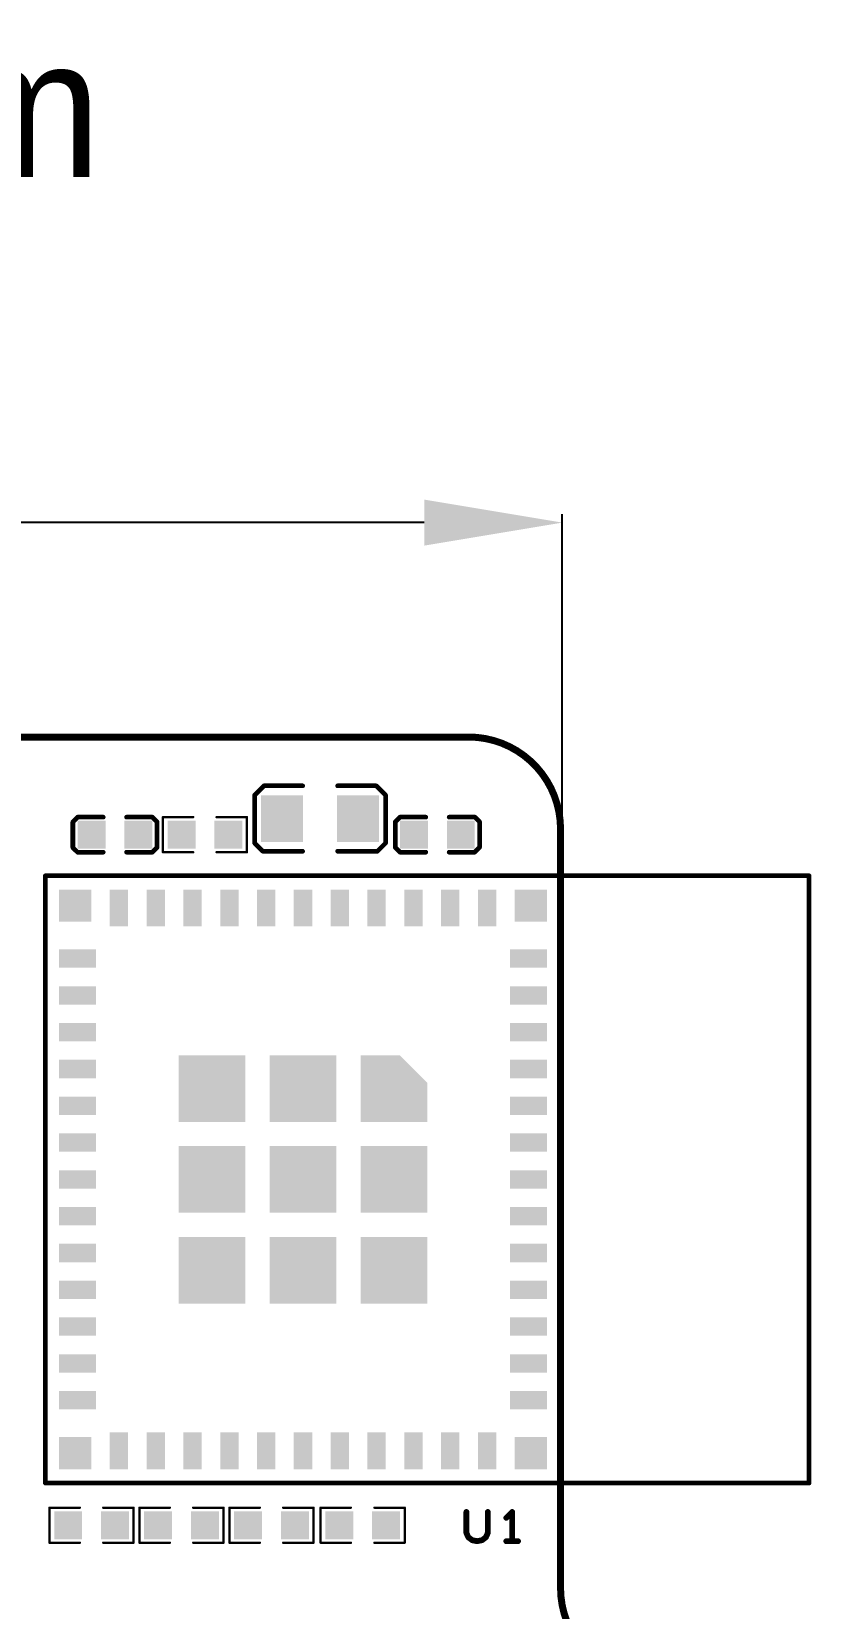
# Model space of a CAD drawing. Extents: x -11 to 101, y 2 to 100.
# Drawn here: x 72 to 88.95, y 65.56 to 99.84 of the extents above; entities that cross this region are included whole.
import ezdxf

# ---------------------------------------------------------------- set-up
doc = ezdxf.new("R2010")
doc.units = 0
doc.layers.get('0').update_dxf_attribs({"linetype": 'CONTINUOUS'})
doc.layers.get('DEFPOINTS').update_dxf_attribs({"linetype": 'CONTINUOUS'})
doc.layers.add('SILK_TOP_ART', color=251, linetype='CONTINUOUS')
doc.layers.add('SOLDER_TOP_ART', color=18, linetype='CONTINUOUS')
doc.dimstyles.get("Standard").update_dxf_attribs({"dimtxt": 3, "dimasz": 3, "dimexe": 0.18, "dimexo": 0, "dimgap": 1, "dimtad": 0, "dimtih": 1, "dimtoh": 1, "dimzin": 0, "dimcen": 0.09, "dimazin": 3, "dimtfac": 1, "dimtofl": 0, "dimtmove": 0, "dimatfit": 3})

# ---------------------------------------------------------------- blocks, each defined once
blk = doc.blocks.new('ROUND_219')
at = {"const_width": 0.0508}
blk.add_lwpolyline([(-0.0254, 0, 1), (0.0254, 0, 1)], format="xyb", close=True, dxfattribs=at)
blk = doc.blocks.new('ROUND_165')
at = {"const_width": 0.0635}
blk.add_lwpolyline([(-0.03175, 0, 1), (0.03175, 0, 1)], format="xyb", close=True, dxfattribs=at)
blk = doc.blocks.new('ROUND_218')
at = {"const_width": 0.0762}
blk.add_lwpolyline([(-0.0381, 0, 1), (0.0381, 0, 1)], format="xyb", close=True, dxfattribs=at)
blk = doc.blocks.new('ROUND_321')
at = {"const_width": 0.0254}
blk.add_lwpolyline([(-0.0127, 0, 1), (0.0127, 0, 1)], format="xyb", close=True, dxfattribs=at)
blk = doc.blocks.new('SQUARE_333')
blk.add_solid([(0.304, 0.304), (0.304, -0.304), (-0.304, 0.304), (-0.304, -0.304)])
blk = doc.blocks.new('RECTANGLE_332')
blk.add_solid([(0.4564, 0.5072), (0.4564, -0.5072), (-0.4564, 0.5072), (-0.4564, -0.5072)])
blk = doc.blocks.new('RECTANGLE_307')
blk.add_solid([(0.4, 0.2), (0.4, -0.2), (-0.4, 0.2), (-0.4, -0.2)])
blk = doc.blocks.new('RECTANGLE_308')
blk.add_solid([(0.2, 0.4), (0.2, -0.4), (-0.2, 0.4), (-0.2, -0.4)])
blk = doc.blocks.new('SQUARE_306')
blk.add_solid([(0.35, 0.35), (0.35, -0.35), (-0.35, 0.35), (-0.35, -0.35)])
blk = doc.blocks.new('*U167')
at = {"color": 0, "linetype": 'CONTINUOUS'}
blk.add_text('82.50', height=3, dxfattribs=at).set_placement((37.06, 87.687))
blk = doc.blocks.new('*D162')
at = {"color": 0, "linetype": 'CONTINUOUS'}
for p, q in [((1.038, 82.5), (1.038, 89.341)), ((4.038, 89.161), (36.229, 89.161)), ((80.538, 89.161), (48.347, 89.161)), ((83.538, 82.5), (83.538, 89.341))]:
    blk.add_line(p, q, dxfattribs=at)
for points in [[(4.038, 89.661), (4.038, 88.661), (1.038, 89.161)], [(80.538, 89.661), (80.538, 88.661), (83.538, 89.161)]]:
    blk.add_solid(points, dxfattribs=at)
at = {"layer": 'DEFPOINTS', "color": 0, "linetype": 'CONTINUOUS'}
for p in [(83.538, 89.161), (1.038, 82.5), (83.538, 82.5)]:
    blk.add_point(p, dxfattribs=at)
at = {"linetype": 'CONTINUOUS'}
blk.add_blockref('*U167', (0, 0), dxfattribs=at)

msp = doc.modelspace()

# ---------------------------------------------------------------- linework, layer by layer
at = {"layer": 'SILK_TOP_ART'}
for points, const_width in [([(81.5, 84.5), (35, 84.5)], 0.1524), ([(76.8526, 83.2358), (77.0558, 83.439)], 0.1016), ([(77.0558, 83.439), (77.894, 83.439)], 0.1016), ([(79.4942, 83.439), (78.656, 83.439)], 0.1016), ([(79.6974, 83.2358), (79.4942, 83.439)], 0.1016), ([(76.8526, 82.1944), (76.8526, 83.2358)], 0.1016), ([(79.6974, 82.1944), (79.6974, 83.2358)], 0.1016), ([(72.9002, 82.6531), (73.0051, 82.758)], 0.1016), ([(72.9002, 82.0973), (72.9002, 82.6531)], 0.1016), ([(73.0051, 82.758), (73.5606, 82.758)], 0.1016), ([(74.6274, 82.758), (74.0686, 82.758)], 0.1016), ([(74.729, 82.6564), (74.6274, 82.758)], 0.1016), ([(74.729, 82.0976), (74.729, 82.6564)], 0.1016), ([(74.856, 82.758), (74.856, 81.996)], 0.0508), ([(75.5164, 82.758), (74.856, 82.758)], 0.0508), ([(76.0244, 82.758), (76.6848, 82.758)], 0.0508), ([(76.6848, 82.758), (76.6848, 81.996)], 0.0508), ([(80.0122, 82.758), (79.9106, 82.6564)], 0.1016), ([(79.9106, 82.6564), (79.9106, 82.0976)], 0.1016), ([(80.571, 82.758), (80.0122, 82.758)], 0.1016), ([(81.079, 82.758), (81.6378, 82.758)], 0.1016), ([(81.6378, 82.758), (81.7394, 82.6567)], 0.1016), ([(81.7394, 82.6567), (81.7394, 82.1009)], 0.1016), ([(83.5, 66), (83.5, 82.5)], 0.1524), ([(73.0018, 81.996), (72.9002, 82.0973)], 0.1016), ([(73.5606, 81.996), (73.0018, 81.996)], 0.1016), ([(74.0686, 81.996), (74.6274, 81.996)], 0.1016), ([(74.6274, 81.996), (74.729, 82.0976)], 0.1016), ([(74.856, 81.996), (75.5164, 81.996)], 0.0508), ([(76.6848, 81.996), (76.0244, 81.996)], 0.0508), ([(77.0304, 82.0166), (76.8526, 82.1944)], 0.1016), ([(77.894, 82.0166), (77.0304, 82.0166)], 0.1016), ([(78.656, 82.0166), (79.5196, 82.0166)], 0.1016), ([(79.5196, 82.0166), (79.6974, 82.1944)], 0.1016), ([(79.9106, 82.0976), (80.0122, 81.996)], 0.1016), ([(80.0122, 81.996), (80.571, 81.996)], 0.1016), ([(81.6345, 81.996), (81.079, 81.996)], 0.1016), ([(81.7394, 82.1009), (81.6345, 81.996)], 0.1016), ([(72.3025, 68.2831), (72.3025, 81.4832)], 0.1016), ([(72.3025, 81.4832), (83.5024, 81.4832)], 0.1016), ([(83.5024, 81.4832), (83.5024, 68.2831)], 0.1016), ([(83.5024, 68.2831), (83.5039, 81.4832)], 0.1016), ([(83.5039, 81.4832), (88.9024, 81.4832)], 0.1016), ([(88.9024, 81.4832), (88.9024, 68.2831)], 0.1016), ([(83.5024, 68.2831), (72.3025, 68.2831)], 0.1016), ([(88.9024, 68.2831), (83.5024, 68.2831)], 0.1016), ([(72.3922, 67.7466), (72.3922, 66.9846)], 0.0508), ([(73.0526, 67.7466), (72.3922, 67.7466)], 0.0508), ([(73.5606, 67.7466), (74.221, 67.7466)], 0.0508), ([(74.221, 67.7466), (74.221, 66.9846)], 0.0508), ([(74.348, 67.7466), (75.0084, 67.7466)], 0.0508), ([(74.348, 66.9846), (74.348, 67.7466)], 0.0508), ([(76.1768, 67.7466), (75.5164, 67.7466)], 0.0508), ([(76.1768, 66.9846), (76.1768, 67.7466)], 0.0508), ([(76.3038, 67.7466), (76.9642, 67.7466)], 0.0508), ([(76.3038, 66.9846), (76.3038, 67.7466)], 0.0508), ([(78.1326, 67.7466), (77.4722, 67.7466)], 0.0508), ([(78.1326, 66.9846), (78.1326, 67.7466)], 0.0508), ([(78.285, 67.7466), (78.9454, 67.7466)], 0.0508), ([(78.285, 66.9846), (78.285, 67.7466)], 0.0508), ([(80.1138, 67.7466), (79.4534, 67.7466)], 0.0508), ([(80.1138, 66.9846), (80.1138, 67.7466)], 0.0508), ([(81.4536, 67.6529), (81.4536, 67.1978)], 0.127), ([(81.9192, 67.1978), (81.9192, 67.6529)], 0.127), ([(82.4484, 67.6529), (82.3214, 67.5259)], 0.127), ([(82.4484, 67.0179), (82.4484, 67.6529)], 0.127), ([(81.4536, 67.1978), (81.4959, 67.1025)], 0.127), ([(81.8769, 67.1025), (81.9192, 67.1978)], 0.127), ([(72.3922, 66.9846), (73.0526, 66.9846)], 0.0508), ([(74.221, 66.9846), (73.5606, 66.9846)], 0.0508), ([(75.0084, 66.9846), (74.348, 66.9846)], 0.0508), ([(75.5164, 66.9846), (76.1768, 66.9846)], 0.0508), ([(76.9642, 66.9846), (76.3038, 66.9846)], 0.0508), ([(77.4722, 66.9846), (78.1326, 66.9846)], 0.0508), ([(78.9454, 66.9846), (78.285, 66.9846)], 0.0508), ([(79.4534, 66.9846), (80.1138, 66.9846)], 0.0508), ([(81.4959, 67.1025), (81.5806, 67.0391)], 0.127), ([(81.5806, 67.0391), (81.6864, 67.0179)], 0.127), ([(81.6864, 67.0179), (81.7922, 67.0391)], 0.127), ([(81.7922, 67.0391), (81.8769, 67.1025)], 0.127), ([(82.3214, 67.0179), (82.5754, 67.0179)], 0.127)]:
    msp.add_lwpolyline(points, dxfattribs=dict(at, const_width=const_width))
at = {"layer": 'SILK_TOP_ART', "const_width": 0.1524}
for points in [[(83.5, 82.5, 0.4142136), (81.5, 84.5)], [(83.5, 66, 0.4142136), (85.5, 64)]]:
    msp.add_lwpolyline(points, format="xyb", dxfattribs=at)
at = {"layer": 'SOLDER_TOP_ART', "const_width": 0.1524}
for points in [[(81.5, 84.5), (35, 84.5)], [(83.5, 66), (83.5, 82.5)]]:
    msp.add_lwpolyline(points, dxfattribs=at)
for points in [[(83.5, 82.5, 0.4142136), (81.5, 84.5)], [(83.5, 66, 0.4142136), (85.5, 64)]]:
    msp.add_lwpolyline(points, format="xyb", dxfattribs=at)
at = {"layer": 'SOLDER_TOP_ART'}
for points in [[(75.2024, 76.1332), (75.2024, 77.5833), (76.6525, 76.1332), (76.6525, 77.5833)], [(77.1775, 76.1332), (77.1775, 77.5833), (78.6276, 76.1332), (78.6276, 77.5833)], [(79.1526, 77.583272), (79.1526, 77.5833), (80.00251, 77.583272), (80.00244, 77.5833)], [(79.1526, 76.983142), (79.1526, 77.583272), (80.602458, 76.983142), (80.00251, 77.583272)], [(79.1526, 76.983072), (79.1526, 76.983142), (80.602486, 76.983072), (80.602458, 76.983142)], [(79.1526, 76.1332), (79.1526, 76.983072), (80.6025, 76.1332), (80.602486, 76.983072)], [(75.2024, 74.1581), (75.2024, 75.6082), (76.6525, 74.1581), (76.6525, 75.6082)], [(77.1775, 74.1581), (77.1775, 75.6082), (78.6276, 74.1581), (78.6276, 75.6082)], [(79.1526, 74.1581), (79.1526, 75.6082), (80.6025, 74.1581), (80.6025, 75.6082)], [(75.2024, 72.1832), (75.2024, 73.6331), (76.6525, 72.1832), (76.6525, 73.6331)], [(77.1775, 72.1832), (77.1775, 73.6331), (78.6276, 72.1832), (78.6276, 73.6331)], [(79.1526, 72.1832), (79.1526, 73.6331), (80.6025, 72.1832), (80.6025, 73.6331)]]:
    msp.add_solid(points, dxfattribs=at)

# ---------------------------------------------------------------- block references
at = {"layer": 'SILK_TOP_ART'}
for name, p in [('ROUND_218', (81.5, 84.5)), ('ROUND_218', (81.5, 84.5)), ('ROUND_219', (77.0558, 83.439)), ('ROUND_219', (77.0558, 83.439)), ('ROUND_219', (77.894, 83.439)), ('ROUND_219', (78.656, 83.439)), ('ROUND_219', (79.4942, 83.439)), ('ROUND_219', (79.4942, 83.439)), ('ROUND_219', (76.8526, 83.2358)), ('ROUND_219', (76.8526, 83.2358)), ('ROUND_219', (79.6974, 83.2358)), ('ROUND_219', (79.6974, 83.2358)), ('ROUND_219', (72.9002, 82.6531)), ('ROUND_219', (72.9002, 82.6531)), ('ROUND_219', (73.0051, 82.758)), ('ROUND_219', (73.0051, 82.758)), ('ROUND_219', (73.5606, 82.758)), ('ROUND_219', (74.0686, 82.758)), ('ROUND_219', (74.6274, 82.758)), ('ROUND_219', (74.6274, 82.758)), ('ROUND_219', (74.729, 82.6564)), ('ROUND_219', (74.729, 82.6564)), ('ROUND_321', (74.856, 82.758)), ('ROUND_321', (74.856, 82.758)), ('ROUND_321', (75.5164, 82.758)), ('ROUND_321', (76.0244, 82.758)), ('ROUND_321', (76.6848, 82.758)), ('ROUND_321', (76.6848, 82.758)), ('ROUND_219', (79.9106, 82.6564)), ('ROUND_219', (79.9106, 82.6564)), ('ROUND_219', (80.0122, 82.758)), ('ROUND_219', (80.0122, 82.758)), ('ROUND_219', (80.571, 82.758)), ('ROUND_219', (81.079, 82.758)), ('ROUND_219', (81.6378, 82.758)), ('ROUND_219', (81.6378, 82.758)), ('ROUND_219', (81.7394, 82.6567)), ('ROUND_219', (81.7394, 82.6567)), ('ROUND_218', (83.5, 82.5)), ('ROUND_218', (83.5, 82.5)), ('ROUND_219', (72.9002, 82.0973)), ('ROUND_219', (72.9002, 82.0973)), ('ROUND_219', (73.0018, 81.996)), ('ROUND_219', (73.0018, 81.996)), ('ROUND_219', (73.5606, 81.996)), ('ROUND_219', (74.0686, 81.996)), ('ROUND_219', (74.6274, 81.996)), ('ROUND_219', (74.6274, 81.996)), ('ROUND_219', (74.729, 82.0976)), ('ROUND_219', (74.729, 82.0976)), ('ROUND_321', (74.856, 81.996)), ('ROUND_321', (74.856, 81.996)), ('ROUND_321', (75.5164, 81.996)), ('ROUND_321', (76.0244, 81.996)), ('ROUND_321', (76.6848, 81.996)), ('ROUND_321', (76.6848, 81.996)), ('ROUND_219', (76.8526, 82.1944)), ('ROUND_219', (76.8526, 82.1944)), ('ROUND_219', (77.0304, 82.0166)), ('ROUND_219', (77.0304, 82.0166)), ('ROUND_219', (77.894, 82.0166)), ('ROUND_219', (78.656, 82.0166)), ('ROUND_219', (79.5196, 82.0166)), ('ROUND_219', (79.5196, 82.0166)), ('ROUND_219', (79.6974, 82.1944)), ('ROUND_219', (79.6974, 82.1944)), ('ROUND_219', (79.9106, 82.0976)), ('ROUND_219', (79.9106, 82.0976)), ('ROUND_219', (80.0122, 81.996)), ('ROUND_219', (80.0122, 81.996)), ('ROUND_219', (80.571, 81.996)), ('ROUND_219', (81.079, 81.996)), ('ROUND_219', (81.6345, 81.996)), ('ROUND_219', (81.6345, 81.996)), ('ROUND_219', (81.7394, 82.1009)), ('ROUND_219', (81.7394, 82.1009)), ('ROUND_219', (72.3025, 81.4832)), ('ROUND_219', (72.3025, 81.4832)), ('ROUND_219', (83.5024, 81.4832)), ('ROUND_219', (83.5024, 81.4832)), ('ROUND_219', (83.5039, 81.4832)), ('ROUND_219', (83.5039, 81.4832)), ('ROUND_219', (88.9024, 81.4832)), ('ROUND_219', (88.9024, 81.4832)), ('ROUND_219', (72.3025, 68.2831)), ('ROUND_219', (72.3025, 68.2831)), ('ROUND_219', (83.5024, 68.2831)), ('ROUND_219', (83.5024, 68.2831)), ('ROUND_219', (83.5024, 68.2831)), ('ROUND_219', (83.5024, 68.2831)), ('ROUND_219', (88.9024, 68.2831)), ('ROUND_219', (88.9024, 68.2831)), ('ROUND_321', (72.3922, 67.7466)), ('ROUND_321', (72.3922, 67.7466)), ('ROUND_321', (73.0526, 67.7466)), ('ROUND_321', (73.5606, 67.7466)), ('ROUND_321', (74.221, 67.7466)), ('ROUND_321', (74.221, 67.7466)), ('ROUND_321', (74.348, 67.7466)), ('ROUND_321', (74.348, 67.7466)), ('ROUND_321', (75.0084, 67.7466)), ('ROUND_321', (75.5164, 67.7466)), ('ROUND_321', (76.1768, 67.7466)), ('ROUND_321', (76.1768, 67.7466)), ('ROUND_321', (76.3038, 67.7466)), ('ROUND_321', (76.3038, 67.7466)), ('ROUND_321', (76.9642, 67.7466)), ('ROUND_321', (77.4722, 67.7466)), ('ROUND_321', (78.1326, 67.7466)), ('ROUND_321', (78.1326, 67.7466)), ('ROUND_321', (78.285, 67.7466)), ('ROUND_321', (78.285, 67.7466)), ('ROUND_321', (78.9454, 67.7466)), ('ROUND_321', (79.4534, 67.7466)), ('ROUND_321', (80.1138, 67.7466)), ('ROUND_321', (80.1138, 67.7466)), ('ROUND_165', (81.4536, 67.6529)), ('ROUND_165', (81.9192, 67.6529)), ('ROUND_165', (82.3214, 67.5259)), ('ROUND_165', (82.4484, 67.6529)), ('ROUND_165', (81.4536, 67.1978)), ('ROUND_165', (81.9192, 67.1978)), ('ROUND_321', (72.3922, 66.9846)), ('ROUND_321', (72.3922, 66.9846)), ('ROUND_321', (73.0526, 66.9846)), ('ROUND_321', (73.5606, 66.9846)), ('ROUND_321', (74.221, 66.9846)), ('ROUND_321', (74.221, 66.9846)), ('ROUND_321', (74.348, 66.9846)), ('ROUND_321', (74.348, 66.9846)), ('ROUND_321', (75.0084, 66.9846)), ('ROUND_321', (75.5164, 66.9846)), ('ROUND_321', (76.1768, 66.9846)), ('ROUND_321', (76.1768, 66.9846)), ('ROUND_321', (76.3038, 66.9846)), ('ROUND_321', (76.3038, 66.9846)), ('ROUND_321', (76.9642, 66.9846)), ('ROUND_321', (77.4722, 66.9846)), ('ROUND_321', (78.1326, 66.9846)), ('ROUND_321', (78.1326, 66.9846)), ('ROUND_321', (78.285, 66.9846)), ('ROUND_321', (78.285, 66.9846)), ('ROUND_321', (78.9454, 66.9846)), ('ROUND_321', (79.4534, 66.9846)), ('ROUND_321', (80.1138, 66.9846)), ('ROUND_321', (80.1138, 66.9846)), ('ROUND_165', (81.4959, 67.1025)), ('ROUND_165', (81.5806, 67.0391)), ('ROUND_165', (81.6864, 67.0179)), ('ROUND_165', (81.7922, 67.0391)), ('ROUND_165', (81.8769, 67.1025)), ('ROUND_165', (82.3214, 67.0179)), ('ROUND_165', (82.4484, 67.0179)), ('ROUND_165', (82.5754, 67.0179)), ('ROUND_218', (83.5, 66)), ('ROUND_218', (83.5, 66))]:
    msp.add_blockref(name, p, dxfattribs=at)
at = {"layer": 'SOLDER_TOP_ART'}
for name, p in [('ROUND_218', (81.5, 84.5)), ('ROUND_218', (81.5, 84.5)), ('RECTANGLE_332', (77.4495, 82.7278)), ('RECTANGLE_332', (79.1005, 82.7278)), ('SQUARE_333', (73.3066, 82.377)), ('SQUARE_333', (74.3226, 82.377)), ('SQUARE_333', (75.2624, 82.377)), ('SQUARE_333', (76.2784, 82.377)), ('SQUARE_333', (80.317, 82.377)), ('SQUARE_333', (81.333, 82.377)), ('ROUND_218', (83.5, 82.5)), ('ROUND_218', (83.5, 82.5)), ('SQUARE_306', (72.9525, 80.8332)), ('RECTANGLE_308', (73.9024, 80.7832)), ('RECTANGLE_308', (74.7025, 80.7832)), ('RECTANGLE_308', (75.5024, 80.7832)), ('RECTANGLE_308', (76.3025, 80.7832)), ('RECTANGLE_308', (77.1026, 80.7832)), ('RECTANGLE_308', (77.9024, 80.7832)), ('RECTANGLE_308', (78.7025, 80.7832)), ('RECTANGLE_308', (79.5024, 80.7832)), ('RECTANGLE_308', (80.3025, 80.7832)), ('RECTANGLE_308', (81.1026, 80.7832)), ('RECTANGLE_308', (81.9024, 80.7832)), ('SQUARE_306', (82.8524, 80.8332)), ('RECTANGLE_307', (73.0025, 79.6831)), ('RECTANGLE_307', (82.8026, 79.6831)), ('RECTANGLE_307', (73.0025, 78.8833)), ('RECTANGLE_307', (82.8026, 78.8833)), ('RECTANGLE_307', (73.0025, 78.0832)), ('RECTANGLE_307', (82.8026, 78.0832)), ('RECTANGLE_307', (73.0025, 77.2833)), ('RECTANGLE_307', (82.8026, 77.2833)), ('RECTANGLE_307', (73.0025, 76.4832)), ('RECTANGLE_307', (82.8026, 76.4832)), ('RECTANGLE_307', (73.0025, 75.6831)), ('RECTANGLE_307', (82.8026, 75.6831)), ('RECTANGLE_307', (73.0025, 74.8833)), ('RECTANGLE_307', (82.8026, 74.8833)), ('RECTANGLE_307', (73.0025, 74.0832)), ('RECTANGLE_307', (82.8026, 74.0832)), ('RECTANGLE_307', (73.0025, 73.2833)), ('RECTANGLE_307', (82.8026, 73.2833)), ('RECTANGLE_307', (73.0025, 72.4832)), ('RECTANGLE_307', (82.8026, 72.4832)), ('RECTANGLE_307', (73.0025, 71.6831)), ('RECTANGLE_307', (82.8026, 71.6831)), ('RECTANGLE_307', (73.0025, 70.8833)), ('RECTANGLE_307', (82.8026, 70.8833)), ('RECTANGLE_307', (73.0025, 70.0832)), ('RECTANGLE_307', (82.8026, 70.0832)), ('SQUARE_306', (72.9525, 68.9333)), ('RECTANGLE_308', (73.9024, 68.9831)), ('RECTANGLE_308', (74.7025, 68.9831)), ('RECTANGLE_308', (75.5024, 68.9831)), ('RECTANGLE_308', (76.3025, 68.9831)), ('RECTANGLE_308', (77.1026, 68.9831)), ('RECTANGLE_308', (77.9024, 68.9831)), ('RECTANGLE_308', (78.7025, 68.9831)), ('RECTANGLE_308', (79.5024, 68.9831)), ('RECTANGLE_308', (80.3025, 68.9831)), ('RECTANGLE_308', (81.1026, 68.9831)), ('RECTANGLE_308', (81.9024, 68.9831)), ('SQUARE_306', (82.8524, 68.9333)), ('SQUARE_333', (72.7986, 67.3656)), ('SQUARE_333', (73.8146, 67.3656)), ('SQUARE_333', (74.7544, 67.3656)), ('SQUARE_333', (75.7704, 67.3656)), ('SQUARE_333', (76.7102, 67.3656)), ('SQUARE_333', (77.7262, 67.3656)), ('SQUARE_333', (78.6914, 67.3656)), ('SQUARE_333', (79.7074, 67.3656)), ('ROUND_218', (83.5, 66)), ('ROUND_218', (83.5, 66))]:
    msp.add_blockref(name, p, dxfattribs=at)

# ---------------------------------------------------------------- texts
at = {"linetype": 'CONTINUOUS'}
msp.add_text('Unit:mm', height=3, dxfattribs=at).set_placement((58.591806, 96.676682))

# ---------------------------------------------------------------- dimensions: what is measured, and where the dimension line sits
dim = msp.add_linear_dim(base=(83.5381, 89.161098), p1=(1.0381, 82.5), p2=(83.5381, 82.5), dimstyle='Standard', dxfattribs=at)
dim.commit()
dim.dimension.update_dxf_attribs({"geometry": '*D162', "text_midpoint": (42.2881, 89.161098)})

doc.saveas('drawing.dxf')
